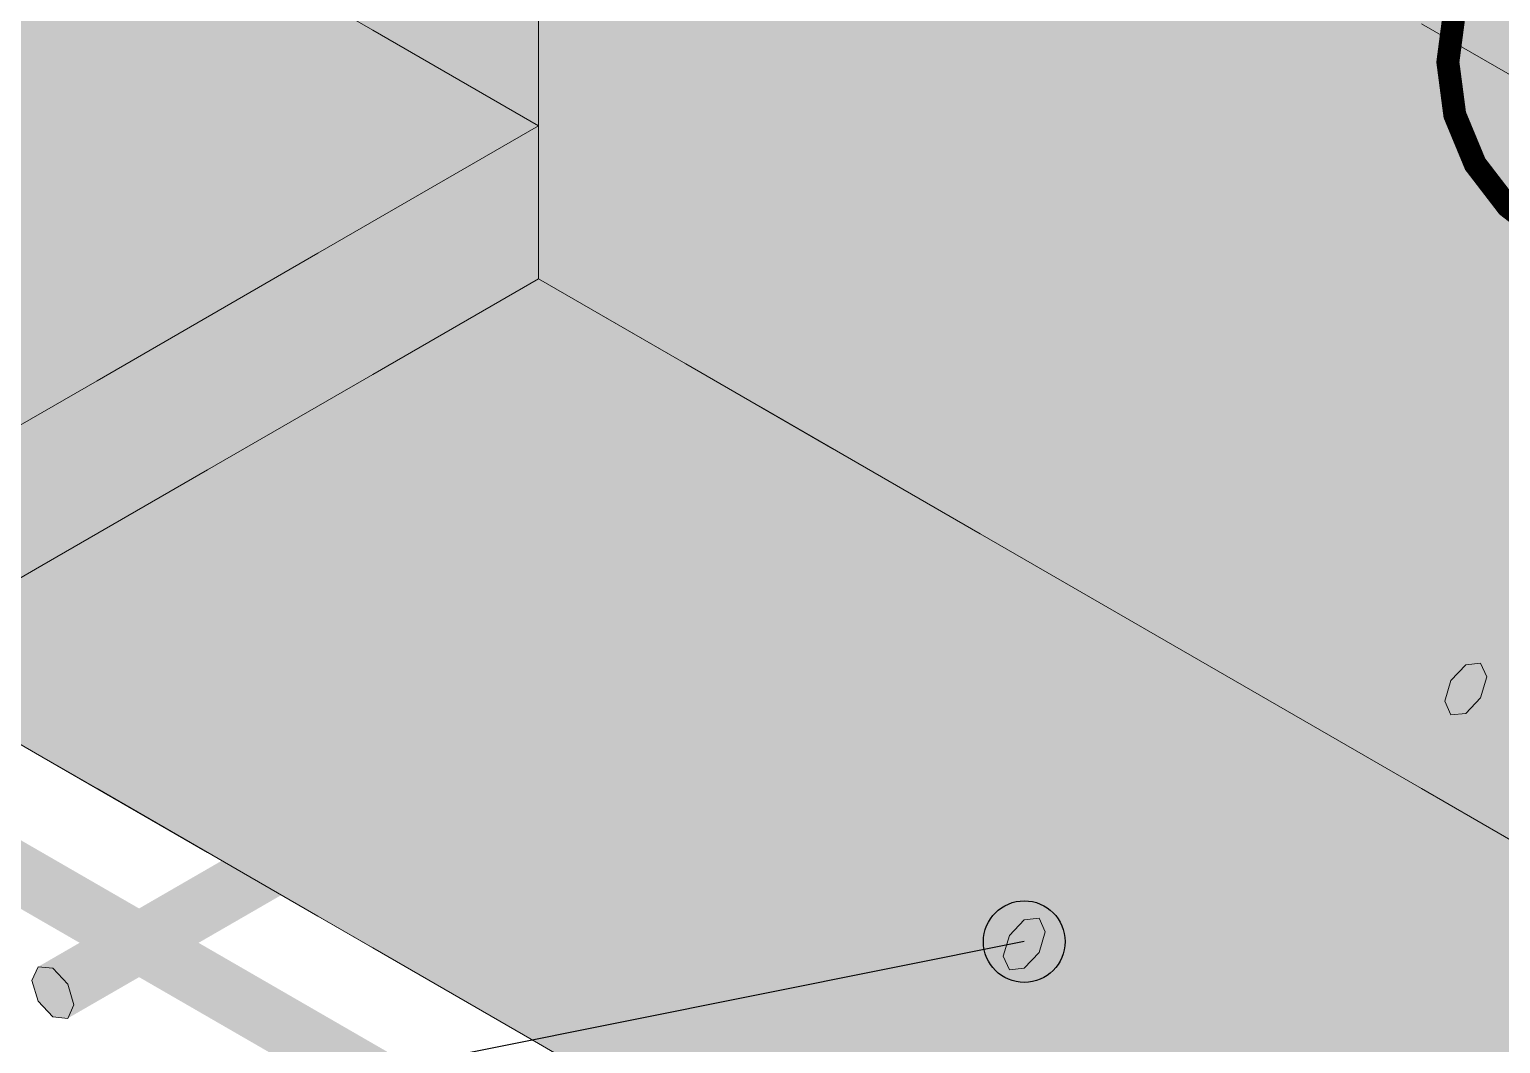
# Model space of a CAD drawing. Header units: metres. Extents: x 349122 to 349453, y 9281252 to 9281971.
# Drawn here: x 349268.1951 to 349268.4837, y 9281656.145 to 9281656.3439 of the extents above; entities that cross this region are included whole.
import ezdxf

# ---------------------------------------------------------------- set-up
doc = ezdxf.new("R2010")
doc.units = ezdxf.units.M
doc.header["$LTSCALE"] = 0.25
doc.layers.add('ISO-3D', color=7, linetype='CONTINUOUS', lineweight=13)
doc.layers.add('ISO-3D-ARISTAS', color=250, linetype='CONTINUOUS', lineweight=13)
doc.layers.add('LLAMADAS-NUM', color=30, linetype='CONTINUOUS', lineweight=25, true_color=0xc05014)

msp = doc.modelspace()

# ---------------------------------------------------------------- linework, layer by layer
at = {"layer": 'ISO-3D', "true_color": 0x9e9d98}
for points in [[(349268.46821, 9281656.335), (349268.4249, 9281656.36), (349268.46821, 9281656.38167), (349268.4249, 9281656.40667)], [(349268.19757, 9281656.33625), (349268.1651, 9281656.355), (349268.19757, 9281656.38125), (349268.1651, 9281656.4)], [(349268.3816, 9281656.325), (349268.3383, 9281656.35), (349268.3816, 9281656.375), (349268.3383, 9281656.4)], [(349268.3816, 9281656.33833), (349268.35274, 9281656.355), (349268.3816, 9281656.385), (349268.35274, 9281656.40167)], [(349268.32387, 9281656.325), (349268.295, 9281656.34167), (349268.32387, 9281656.37167), (349268.295, 9281656.38833)], [(349268.4249, 9281656.31333), (349268.3816, 9281656.33833), (349268.4249, 9281656.36), (349268.3816, 9281656.385)], [(349268.23005, 9281656.3175), (349268.19757, 9281656.33625), (349268.23005, 9281656.3625), (349268.19757, 9281656.38125)], [(349268.51151, 9281656.31), (349268.46821, 9281656.335), (349268.51151, 9281656.35667), (349268.46821, 9281656.38167)], [(349268.3383, 9281656.3), (349268.295, 9281656.325), (349268.3383, 9281656.35), (349268.295, 9281656.375)], [(349268.4249, 9281656.3), (349268.3816, 9281656.325), (349268.4249, 9281656.35), (349268.3816, 9281656.375)], [(349268.35274, 9281656.30833), (349268.32387, 9281656.325), (349268.35274, 9281656.355), (349268.32387, 9281656.37167)], [(349268.46821, 9281656.325), (349268.4249, 9281656.35), (349268.46821, 9281656.345), (349268.4249, 9281656.37)], [(349268.26252, 9281656.29875), (349268.23005, 9281656.3175), (349268.26252, 9281656.34375), (349268.23005, 9281656.3625)], [(349268.46821, 9281656.28833), (349268.4249, 9281656.31333), (349268.46821, 9281656.335), (349268.4249, 9281656.36)], [(349268.19757, 9281656.29125), (349268.1651, 9281656.31), (349268.19757, 9281656.33625), (349268.1651, 9281656.355)], [(349268.3816, 9281656.29167), (349268.35274, 9281656.30833), (349268.3816, 9281656.33833), (349268.35274, 9281656.355)], [(349268.3816, 9281656.275), (349268.3383, 9281656.3), (349268.3816, 9281656.325), (349268.3383, 9281656.35)], [(349268.46821, 9281656.275), (349268.4249, 9281656.3), (349268.46821, 9281656.325), (349268.4249, 9281656.35)], [(349268.51151, 9281656.3), (349268.46821, 9281656.325), (349268.51151, 9281656.32), (349268.46821, 9281656.345)], [(349268.295, 9281656.28), (349268.26252, 9281656.29875), (349268.295, 9281656.325), (349268.26252, 9281656.34375)], [(349268.32387, 9281656.27833), (349268.295, 9281656.295), (349268.32387, 9281656.325), (349268.295, 9281656.34167)], [(349268.23005, 9281656.2725), (349268.19757, 9281656.29125), (349268.23005, 9281656.3175), (349268.19757, 9281656.33625)], [(349268.4249, 9281656.26667), (349268.3816, 9281656.29167), (349268.4249, 9281656.31333), (349268.3816, 9281656.33833)], [(349268.51151, 9281656.26333), (349268.46821, 9281656.28833), (349268.51151, 9281656.31), (349268.46821, 9281656.335)], [(349268.3383, 9281656.255), (349268.295, 9281656.28), (349268.3383, 9281656.3), (349268.295, 9281656.325)], [(349268.35274, 9281656.26167), (349268.32387, 9281656.27833), (349268.35274, 9281656.30833), (349268.32387, 9281656.325)], [(349268.4249, 9281656.25), (349268.3816, 9281656.275), (349268.4249, 9281656.3), (349268.3816, 9281656.325)], [(349268.51151, 9281656.25), (349268.46821, 9281656.275), (349268.51151, 9281656.3), (349268.46821, 9281656.325)], [(349268.26252, 9281656.25375), (349268.23005, 9281656.2725), (349268.26252, 9281656.29875), (349268.23005, 9281656.3175)], [(349268.46821, 9281656.24167), (349268.4249, 9281656.26667), (349268.46821, 9281656.28833), (349268.4249, 9281656.31333)], [(349268.19757, 9281656.24625), (349268.1651, 9281656.265), (349268.19757, 9281656.29125), (349268.1651, 9281656.31)], [(349268.3816, 9281656.245), (349268.35274, 9281656.26167), (349268.3816, 9281656.29167), (349268.35274, 9281656.30833)], [(349268.295, 9281656.235), (349268.26252, 9281656.25375), (349268.295, 9281656.28), (349268.26252, 9281656.29875)], [(349268.3816, 9281656.23), (349268.3383, 9281656.255), (349268.3816, 9281656.275), (349268.3383, 9281656.3)], [(349268.46821, 9281656.225), (349268.4249, 9281656.25), (349268.46821, 9281656.275), (349268.4249, 9281656.3)], [(349268.23005, 9281656.2275), (349268.19757, 9281656.24625), (349268.23005, 9281656.2725), (349268.19757, 9281656.29125)], [(349268.4249, 9281656.22), (349268.3816, 9281656.245), (349268.4249, 9281656.26667), (349268.3816, 9281656.29167)], [(349268.51151, 9281656.21667), (349268.46821, 9281656.24167), (349268.51151, 9281656.26333), (349268.46821, 9281656.28833)], [(349268.3383, 9281656.21), (349268.295, 9281656.235), (349268.3383, 9281656.255), (349268.295, 9281656.28)], [(349268.26252, 9281656.20875), (349268.23005, 9281656.2275), (349268.26252, 9281656.25375), (349268.23005, 9281656.2725)], [(349268.4249, 9281656.205), (349268.3816, 9281656.23), (349268.4249, 9281656.25), (349268.3816, 9281656.275)], [(349268.51151, 9281656.2), (349268.46821, 9281656.225), (349268.51151, 9281656.25), (349268.46821, 9281656.275)], [(349268.46821, 9281656.195), (349268.4249, 9281656.22), (349268.46821, 9281656.24167), (349268.4249, 9281656.26667)], [(349268.19757, 9281656.20125), (349268.1651, 9281656.22), (349268.19757, 9281656.24625), (349268.1651, 9281656.265)], [(349268.295, 9281656.19), (349268.26252, 9281656.20875), (349268.295, 9281656.235), (349268.26252, 9281656.25375)], [(349268.3816, 9281656.185), (349268.3383, 9281656.21), (349268.3816, 9281656.23), (349268.3383, 9281656.255)], [(349268.46821, 9281656.18), (349268.4249, 9281656.205), (349268.46821, 9281656.225), (349268.4249, 9281656.25)], [(349268.23005, 9281656.1825), (349268.19757, 9281656.20125), (349268.23005, 9281656.2275), (349268.19757, 9281656.24625)], [(349268.51151, 9281656.17), (349268.46821, 9281656.195), (349268.51151, 9281656.21667), (349268.46821, 9281656.24167)], [(349268.3383, 9281656.165), (349268.295, 9281656.19), (349268.3383, 9281656.21), (349268.295, 9281656.235)], [(349268.4249, 9281656.16), (349268.3816, 9281656.185), (349268.4249, 9281656.205), (349268.3816, 9281656.23)], [(349268.26252, 9281656.16375), (349268.23005, 9281656.1825), (349268.26252, 9281656.20875), (349268.23005, 9281656.2275)], [(349268.51151, 9281656.155), (349268.46821, 9281656.18), (349268.51151, 9281656.2), (349268.46821, 9281656.225)], [(349268.3816, 9281656.14), (349268.3383, 9281656.165), (349268.3816, 9281656.185), (349268.3383, 9281656.21)], [(349268.295, 9281656.145), (349268.26252, 9281656.16375), (349268.295, 9281656.19), (349268.26252, 9281656.20875)], [(349268.46821, 9281656.135), (349268.4249, 9281656.16), (349268.46821, 9281656.18), (349268.4249, 9281656.205)], [(349268.3383, 9281656.12), (349268.295, 9281656.145), (349268.3383, 9281656.165), (349268.295, 9281656.19)], [(349268.4249, 9281656.115), (349268.3816, 9281656.14), (349268.4249, 9281656.16), (349268.3816, 9281656.185)], [(349268.51151, 9281656.11), (349268.46821, 9281656.135), (349268.51151, 9281656.155), (349268.46821, 9281656.18)], [(349268.3816, 9281656.095), (349268.3383, 9281656.12), (349268.3816, 9281656.14), (349268.3383, 9281656.165)], [(349268.46821, 9281656.09), (349268.4249, 9281656.115), (349268.46821, 9281656.135), (349268.4249, 9281656.16)]]:
    msp.add_solid(points, dxfattribs=at)
at = {"layer": 'ISO-3D', "true_color": 0x8e8d88}
for points in [[(349268.2517, 9281656.35), (349268.2084, 9281656.325), (349268.2517, 9281656.4), (349268.2084, 9281656.375)], [(349268.23005, 9281656.3475), (349268.19757, 9281656.32875), (349268.23005, 9281656.3925), (349268.19757, 9281656.37375)], [(349268.295, 9281656.34), (349268.26252, 9281656.32125), (349268.295, 9281656.385), (349268.26252, 9281656.36625)], [(349268.2084, 9281656.325), (349268.1651, 9281656.3), (349268.2084, 9281656.375), (349268.1651, 9281656.35)], [(349268.19757, 9281656.32875), (349268.1651, 9281656.31), (349268.19757, 9281656.37375), (349268.1651, 9281656.355)], [(349268.295, 9281656.325), (349268.2517, 9281656.3), (349268.295, 9281656.375), (349268.2517, 9281656.35)], [(349268.26252, 9281656.32125), (349268.23005, 9281656.3025), (349268.26252, 9281656.36625), (349268.23005, 9281656.3475)], [(349268.23005, 9281656.3025), (349268.19757, 9281656.28375), (349268.23005, 9281656.3475), (349268.19757, 9281656.32875)], [(349268.2517, 9281656.3), (349268.2084, 9281656.275), (349268.2517, 9281656.35), (349268.2084, 9281656.325)], [(349268.295, 9281656.295), (349268.26252, 9281656.27625), (349268.295, 9281656.34), (349268.26252, 9281656.32125)], [(349268.19757, 9281656.28375), (349268.1651, 9281656.265), (349268.19757, 9281656.32875), (349268.1651, 9281656.31)], [(349268.2084, 9281656.275), (349268.1651, 9281656.25), (349268.2084, 9281656.325), (349268.1651, 9281656.3)], [(349268.26252, 9281656.27625), (349268.23005, 9281656.2575), (349268.26252, 9281656.32125), (349268.23005, 9281656.3025)], [(349268.23005, 9281656.2575), (349268.19757, 9281656.23875), (349268.23005, 9281656.3025), (349268.19757, 9281656.28375)], [(349268.19757, 9281656.23875), (349268.1651, 9281656.22), (349268.19757, 9281656.28375), (349268.1651, 9281656.265)]]:
    msp.add_solid(points, dxfattribs=at)
at = {"layer": 'ISO-3D', "true_color": 0xb0aea8}
for points in [[(349268.23005, 9281656.3625), (349268.18675, 9281656.3375), (349268.19757, 9281656.38125), (349268.15427, 9281656.35625)], [(349268.55481, 9281656.345), (349268.51151, 9281656.32), (349268.51151, 9281656.37), (349268.46821, 9281656.345)], [(349268.26252, 9281656.34375), (349268.21922, 9281656.31875), (349268.23005, 9281656.3625), (349268.18675, 9281656.3375)], [(349268.295, 9281656.325), (349268.2517, 9281656.3), (349268.26252, 9281656.34375), (349268.21922, 9281656.31875)], [(349268.21922, 9281656.31875), (349268.17592, 9281656.29375), (349268.18675, 9281656.3375), (349268.14345, 9281656.3125)], [(349268.2517, 9281656.3), (349268.2084, 9281656.275), (349268.21922, 9281656.31875), (349268.17592, 9281656.29375)], [(349268.2084, 9281656.275), (349268.1651, 9281656.25), (349268.17592, 9281656.29375), (349268.13262, 9281656.26875)], [(349268.3383, 9281656.27), (349268.30583, 9281656.25125), (349268.295, 9281656.295), (349268.26252, 9281656.27625)], [(349268.30583, 9281656.25125), (349268.27335, 9281656.2325), (349268.26252, 9281656.27625), (349268.23005, 9281656.2575)], [(349268.3816, 9281656.245), (349268.34913, 9281656.22625), (349268.3383, 9281656.27), (349268.30583, 9281656.25125)], [(349268.27335, 9281656.2325), (349268.24087, 9281656.21375), (349268.23005, 9281656.2575), (349268.19757, 9281656.23875)], [(349268.34913, 9281656.22625), (349268.31665, 9281656.2075), (349268.30583, 9281656.25125), (349268.27335, 9281656.2325)], [(349268.4249, 9281656.22), (349268.39243, 9281656.20125), (349268.3816, 9281656.245), (349268.34913, 9281656.22625)], [(349268.24087, 9281656.21375), (349268.2084, 9281656.195), (349268.19757, 9281656.23875), (349268.1651, 9281656.22)], [(349268.31665, 9281656.2075), (349268.28417, 9281656.18875), (349268.27335, 9281656.2325), (349268.24087, 9281656.21375)], [(349268.39243, 9281656.20125), (349268.35995, 9281656.1825), (349268.34913, 9281656.22625), (349268.31665, 9281656.2075)], [(349268.46821, 9281656.195), (349268.43573, 9281656.17625), (349268.4249, 9281656.22), (349268.39243, 9281656.20125)], [(349268.28417, 9281656.18875), (349268.2517, 9281656.17), (349268.24087, 9281656.21375), (349268.2084, 9281656.195)], [(349268.35995, 9281656.1825), (349268.32748, 9281656.16375), (349268.31665, 9281656.2075), (349268.28417, 9281656.18875)], [(349268.43573, 9281656.17625), (349268.40325, 9281656.1575), (349268.39243, 9281656.20125), (349268.35995, 9281656.1825)], [(349268.51151, 9281656.17), (349268.47903, 9281656.15125), (349268.46821, 9281656.195), (349268.43573, 9281656.17625)], [(349268.32748, 9281656.16375), (349268.295, 9281656.145), (349268.28417, 9281656.18875), (349268.2517, 9281656.17)], [(349268.40325, 9281656.1575), (349268.37078, 9281656.13875), (349268.35995, 9281656.1825), (349268.32748, 9281656.16375)], [(349268.47903, 9281656.15125), (349268.44655, 9281656.1325), (349268.43573, 9281656.17625), (349268.40325, 9281656.1575)], [(349268.55481, 9281656.145), (349268.52233, 9281656.12625), (349268.51151, 9281656.17), (349268.47903, 9281656.15125)], [(349268.37078, 9281656.13875), (349268.3383, 9281656.12), (349268.32748, 9281656.16375), (349268.295, 9281656.145)], [(349268.44655, 9281656.1325), (349268.41408, 9281656.11375), (349268.40325, 9281656.1575), (349268.37078, 9281656.13875)], [(349268.52233, 9281656.12625), (349268.48986, 9281656.1075), (349268.47903, 9281656.15125), (349268.44655, 9281656.1325)]]:
    msp.add_solid(points, dxfattribs=at)
at = {"layer": 'ISO-3D', "true_color": 0x805135}
for points in [[(349268.40225, 9281656.36716), (349268.39934, 9281656.37024), (349268.36095, 9281656.34331), (349268.35803, 9281656.34639)], [(349268.36095, 9281656.35284), (349268.36387, 9281656.34976), (349268.31965, 9281656.32899), (349268.32256, 9281656.32591)], [(349268.36095, 9281656.34331), (349268.35803, 9281656.34639), (349268.31965, 9281656.31947), (349268.31673, 9281656.32255)], [(349268.31965, 9281656.32899), (349268.32256, 9281656.32591), (349268.27835, 9281656.30515), (349268.28126, 9281656.30207)], [(349268.48886, 9281656.32669), (349268.49177, 9281656.32361), (349268.44755, 9281656.30284), (349268.45047, 9281656.29976)], [(349268.31965, 9281656.31947), (349268.31673, 9281656.32255), (349268.27835, 9281656.29562), (349268.27543, 9281656.2987)], [(349268.48886, 9281656.31716), (349268.48594, 9281656.32024), (349268.44755, 9281656.29331), (349268.44464, 9281656.29639)], [(349268.27835, 9281656.30515), (349268.28126, 9281656.30207), (349268.23704, 9281656.2813), (349268.23996, 9281656.27822)], [(349268.44755, 9281656.30284), (349268.45047, 9281656.29976), (349268.40625, 9281656.27899), (349268.40917, 9281656.27591)], [(349268.27835, 9281656.29562), (349268.27543, 9281656.2987), (349268.23704, 9281656.27178), (349268.23413, 9281656.27485)], [(349268.44755, 9281656.29331), (349268.44464, 9281656.29639), (349268.40625, 9281656.26947), (349268.40333, 9281656.27255)], [(349268.23704, 9281656.2813), (349268.23996, 9281656.27822), (349268.19574, 9281656.25745), (349268.19866, 9281656.25438)], [(349268.40625, 9281656.27899), (349268.40917, 9281656.27591), (349268.36495, 9281656.25515), (349268.36786, 9281656.25207)], [(349268.23704, 9281656.27178), (349268.23413, 9281656.27485), (349268.19574, 9281656.24793), (349268.19282, 9281656.25101)], [(349268.40625, 9281656.26947), (349268.40333, 9281656.27255), (349268.36495, 9281656.24562), (349268.36203, 9281656.2487)], [(349268.19574, 9281656.25745), (349268.19866, 9281656.25438), (349268.15444, 9281656.23361), (349268.15735, 9281656.23053)], [(349268.36495, 9281656.25515), (349268.36786, 9281656.25207), (349268.32365, 9281656.2313), (349268.32656, 9281656.22822)], [(349268.19574, 9281656.24793), (349268.19282, 9281656.25101), (349268.15444, 9281656.22408), (349268.15152, 9281656.22716)], [(349268.36495, 9281656.24562), (349268.36203, 9281656.2487), (349268.32365, 9281656.22178), (349268.32073, 9281656.22485)], [(349268.32365, 9281656.2313), (349268.32656, 9281656.22822), (349268.28234, 9281656.20745), (349268.28526, 9281656.20438)], [(349268.49285, 9281656.22899), (349268.49577, 9281656.22591), (349268.45155, 9281656.20515), (349268.45447, 9281656.20207)], [(349268.32365, 9281656.22178), (349268.32073, 9281656.22485), (349268.28234, 9281656.19793), (349268.27943, 9281656.20101)], [(349268.49285, 9281656.21947), (349268.48994, 9281656.22255), (349268.45155, 9281656.19562), (349268.44863, 9281656.1987)], [(349268.28234, 9281656.20745), (349268.28526, 9281656.20438), (349268.24104, 9281656.18361), (349268.24396, 9281656.18053)], [(349268.45155, 9281656.20515), (349268.45447, 9281656.20207), (349268.41025, 9281656.1813), (349268.41316, 9281656.17822)], [(349268.28234, 9281656.19793), (349268.27943, 9281656.20101), (349268.24104, 9281656.17408), (349268.23812, 9281656.17716)], [(349268.45155, 9281656.19562), (349268.44863, 9281656.1987), (349268.41025, 9281656.17178), (349268.40733, 9281656.17485)], [(349268.24104, 9281656.18361), (349268.24396, 9281656.18053), (349268.19974, 9281656.15976), (349268.20265, 9281656.15668)], [(349268.41025, 9281656.1813), (349268.41316, 9281656.17822), (349268.36895, 9281656.15745), (349268.37186, 9281656.15438)], [(349268.24104, 9281656.17408), (349268.23812, 9281656.17716), (349268.19974, 9281656.15024), (349268.19682, 9281656.15332)], [(349268.41025, 9281656.17178), (349268.40733, 9281656.17485), (349268.36895, 9281656.14793), (349268.36603, 9281656.15101)], [(349268.36895, 9281656.15745), (349268.37186, 9281656.15438), (349268.32764, 9281656.13361), (349268.33056, 9281656.13053)], [(349268.36895, 9281656.14793), (349268.36603, 9281656.15101), (349268.32764, 9281656.12408), (349268.32473, 9281656.12716)]]:
    msp.add_solid(points, dxfattribs=at)
at = {"layer": 'ISO-3D', "true_color": 0x513422}
for points in [[(349268.40638, 9281656.36954), (349268.40517, 9281656.36687), (349268.36508, 9281656.3457), (349268.36387, 9281656.34303)], [(349268.35683, 9281656.35046), (349268.35803, 9281656.35313), (349268.31552, 9281656.32661), (349268.31673, 9281656.32928)], [(349268.19587, 9281656.348), (349268.19466, 9281656.34533), (349268.15456, 9281656.32416), (349268.15336, 9281656.32149)], [(349268.36508, 9281656.3457), (349268.36387, 9281656.34303), (349268.32377, 9281656.32185), (349268.32256, 9281656.31918)], [(349268.31552, 9281656.32661), (349268.31673, 9281656.32928), (349268.27422, 9281656.30277), (349268.27543, 9281656.30544)], [(349268.48473, 9281656.3243), (349268.48594, 9281656.32697), (349268.44343, 9281656.30046), (349268.44464, 9281656.30313)], [(349268.32377, 9281656.32185), (349268.32256, 9281656.31918), (349268.28247, 9281656.298), (349268.28126, 9281656.29533)], [(349268.49298, 9281656.31954), (349268.49177, 9281656.31687), (349268.45168, 9281656.2957), (349268.45047, 9281656.29303)], [(349268.27422, 9281656.30277), (349268.27543, 9281656.30544), (349268.23292, 9281656.27892), (349268.23413, 9281656.28159)], [(349268.44343, 9281656.30046), (349268.44464, 9281656.30313), (349268.40213, 9281656.27661), (349268.40333, 9281656.27928)], [(349268.28247, 9281656.298), (349268.28126, 9281656.29533), (349268.24117, 9281656.27416), (349268.23996, 9281656.27149)], [(349268.45168, 9281656.2957), (349268.45047, 9281656.29303), (349268.41038, 9281656.27185), (349268.40917, 9281656.26918)], [(349268.23292, 9281656.27892), (349268.23413, 9281656.28159), (349268.19162, 9281656.25507), (349268.19282, 9281656.25774)], [(349268.40213, 9281656.27661), (349268.40333, 9281656.27928), (349268.36082, 9281656.25277), (349268.36203, 9281656.25544)], [(349268.24117, 9281656.27416), (349268.23996, 9281656.27149), (349268.19986, 9281656.25031), (349268.19866, 9281656.24764)], [(349268.41038, 9281656.27185), (349268.40917, 9281656.26918), (349268.36907, 9281656.248), (349268.36786, 9281656.24533)], [(349268.36082, 9281656.25277), (349268.36203, 9281656.25544), (349268.31952, 9281656.22892), (349268.32073, 9281656.23159)], [(349268.19986, 9281656.25031), (349268.19866, 9281656.24764), (349268.15856, 9281656.22646), (349268.15735, 9281656.22379)], [(349268.36907, 9281656.248), (349268.36786, 9281656.24533), (349268.32777, 9281656.22416), (349268.32656, 9281656.22149)], [(349268.31952, 9281656.22892), (349268.32073, 9281656.23159), (349268.27822, 9281656.20507), (349268.27943, 9281656.20774)], [(349268.48873, 9281656.22661), (349268.48994, 9281656.22928), (349268.44743, 9281656.20277), (349268.44863, 9281656.20544)], [(349268.32777, 9281656.22416), (349268.32656, 9281656.22149), (349268.28647, 9281656.20031), (349268.28526, 9281656.19764)], [(349268.49698, 9281656.22185), (349268.49577, 9281656.21918), (349268.45568, 9281656.198), (349268.45447, 9281656.19533)], [(349268.27822, 9281656.20507), (349268.27943, 9281656.20774), (349268.23692, 9281656.18123), (349268.23812, 9281656.1839)], [(349268.44743, 9281656.20277), (349268.44863, 9281656.20544), (349268.40612, 9281656.17892), (349268.40733, 9281656.18159)], [(349268.28647, 9281656.20031), (349268.28526, 9281656.19764), (349268.24516, 9281656.17646), (349268.24396, 9281656.17379)], [(349268.45568, 9281656.198), (349268.45447, 9281656.19533), (349268.41437, 9281656.17416), (349268.41316, 9281656.17149)], [(349268.23692, 9281656.18123), (349268.23812, 9281656.1839), (349268.19561, 9281656.15738), (349268.19682, 9281656.16005)], [(349268.40612, 9281656.17892), (349268.40733, 9281656.18159), (349268.36482, 9281656.15507), (349268.36603, 9281656.15774)], [(349268.24516, 9281656.17646), (349268.24396, 9281656.17379), (349268.20386, 9281656.15262), (349268.20265, 9281656.14995)], [(349268.41437, 9281656.17416), (349268.41316, 9281656.17149), (349268.37307, 9281656.15031), (349268.37186, 9281656.14764)], [(349268.36482, 9281656.15507), (349268.36603, 9281656.15774), (349268.32352, 9281656.13123), (349268.32473, 9281656.1339)], [(349268.37307, 9281656.15031), (349268.37186, 9281656.14764), (349268.33177, 9281656.12646), (349268.33056, 9281656.12379)]]:
    msp.add_solid(points, dxfattribs=at)
at = {"layer": 'ISO-3D', "true_color": 0x70482f}
for points in [[(349268.40517, 9281656.36687), (349268.40225, 9281656.36716), (349268.36387, 9281656.34303), (349268.36095, 9281656.34331)], [(349268.35803, 9281656.35313), (349268.36095, 9281656.35284), (349268.31673, 9281656.32928), (349268.31965, 9281656.32899)], [(349268.36387, 9281656.34303), (349268.36095, 9281656.34331), (349268.32256, 9281656.31918), (349268.31965, 9281656.31947)], [(349268.31673, 9281656.32928), (349268.31965, 9281656.32899), (349268.27543, 9281656.30544), (349268.27835, 9281656.30515)], [(349268.48594, 9281656.32697), (349268.48886, 9281656.32669), (349268.44464, 9281656.30313), (349268.44755, 9281656.30284)], [(349268.32256, 9281656.31918), (349268.31965, 9281656.31947), (349268.28126, 9281656.29533), (349268.27835, 9281656.29562)], [(349268.49177, 9281656.31687), (349268.48886, 9281656.31716), (349268.45047, 9281656.29303), (349268.44755, 9281656.29331)], [(349268.27543, 9281656.30544), (349268.27835, 9281656.30515), (349268.23413, 9281656.28159), (349268.23704, 9281656.2813)], [(349268.44464, 9281656.30313), (349268.44755, 9281656.30284), (349268.40333, 9281656.27928), (349268.40625, 9281656.27899)], [(349268.28126, 9281656.29533), (349268.27835, 9281656.29562), (349268.23996, 9281656.27149), (349268.23704, 9281656.27178)], [(349268.45047, 9281656.29303), (349268.44755, 9281656.29331), (349268.40917, 9281656.26918), (349268.40625, 9281656.26947)], [(349268.23413, 9281656.28159), (349268.23704, 9281656.2813), (349268.19282, 9281656.25774), (349268.19574, 9281656.25745)], [(349268.40333, 9281656.27928), (349268.40625, 9281656.27899), (349268.36203, 9281656.25544), (349268.36495, 9281656.25515)], [(349268.23996, 9281656.27149), (349268.23704, 9281656.27178), (349268.19866, 9281656.24764), (349268.19574, 9281656.24793)], [(349268.40917, 9281656.26918), (349268.40625, 9281656.26947), (349268.36786, 9281656.24533), (349268.36495, 9281656.24562)], [(349268.19282, 9281656.25774), (349268.19574, 9281656.25745), (349268.15152, 9281656.2339), (349268.15444, 9281656.23361)], [(349268.36203, 9281656.25544), (349268.36495, 9281656.25515), (349268.32073, 9281656.23159), (349268.32365, 9281656.2313)], [(349268.19866, 9281656.24764), (349268.19574, 9281656.24793), (349268.15735, 9281656.22379), (349268.15444, 9281656.22408)], [(349268.36786, 9281656.24533), (349268.36495, 9281656.24562), (349268.32656, 9281656.22149), (349268.32365, 9281656.22178)], [(349268.32073, 9281656.23159), (349268.32365, 9281656.2313), (349268.27943, 9281656.20774), (349268.28234, 9281656.20745)], [(349268.48994, 9281656.22928), (349268.49285, 9281656.22899), (349268.44863, 9281656.20544), (349268.45155, 9281656.20515)], [(349268.32656, 9281656.22149), (349268.32365, 9281656.22178), (349268.28526, 9281656.19764), (349268.28234, 9281656.19793)], [(349268.49577, 9281656.21918), (349268.49285, 9281656.21947), (349268.45447, 9281656.19533), (349268.45155, 9281656.19562)], [(349268.27943, 9281656.20774), (349268.28234, 9281656.20745), (349268.23812, 9281656.1839), (349268.24104, 9281656.18361)], [(349268.44863, 9281656.20544), (349268.45155, 9281656.20515), (349268.40733, 9281656.18159), (349268.41025, 9281656.1813)], [(349268.28526, 9281656.19764), (349268.28234, 9281656.19793), (349268.24396, 9281656.17379), (349268.24104, 9281656.17408)], [(349268.45447, 9281656.19533), (349268.45155, 9281656.19562), (349268.41316, 9281656.17149), (349268.41025, 9281656.17178)], [(349268.23812, 9281656.1839), (349268.24104, 9281656.18361), (349268.19682, 9281656.16005), (349268.19974, 9281656.15976)], [(349268.40733, 9281656.18159), (349268.41025, 9281656.1813), (349268.36603, 9281656.15774), (349268.36895, 9281656.15745)], [(349268.24396, 9281656.17379), (349268.24104, 9281656.17408), (349268.20265, 9281656.14995), (349268.19974, 9281656.15024)], [(349268.41316, 9281656.17149), (349268.41025, 9281656.17178), (349268.37186, 9281656.14764), (349268.36895, 9281656.14793)], [(349268.36603, 9281656.15774), (349268.36895, 9281656.15745), (349268.32473, 9281656.1339), (349268.32764, 9281656.13361)], [(349268.37186, 9281656.14764), (349268.36895, 9281656.14793), (349268.33056, 9281656.12379), (349268.32764, 9281656.12408)]]:
    msp.add_solid(points, dxfattribs=at)
at = {"layer": 'ISO-3D', "true_color": 0x6c452d}
for points in [[(349268.44248, 9281656.34111), (349268.43956, 9281656.34083), (349268.40117, 9281656.36496), (349268.39826, 9281656.36467)], [(349268.27327, 9281656.33881), (349268.27035, 9281656.33852), (349268.23197, 9281656.36265), (349268.22905, 9281656.36236)], [(349268.43664, 9281656.33101), (349268.43956, 9281656.3313), (349268.39534, 9281656.35486), (349268.39826, 9281656.35515)], [(349268.26744, 9281656.3287), (349268.27035, 9281656.32899), (349268.22613, 9281656.35255), (349268.22905, 9281656.35284)], [(349268.31457, 9281656.31496), (349268.31165, 9281656.31467), (349268.27327, 9281656.33881), (349268.27035, 9281656.33852)], [(349268.48378, 9281656.31727), (349268.48086, 9281656.31698), (349268.44248, 9281656.34111), (349268.43956, 9281656.34083)], [(349268.47795, 9281656.30717), (349268.48086, 9281656.30745), (349268.43664, 9281656.33101), (349268.43956, 9281656.3313)], [(349268.30874, 9281656.30486), (349268.31165, 9281656.30515), (349268.26744, 9281656.3287), (349268.27035, 9281656.32899)], [(349268.52508, 9281656.29342), (349268.52217, 9281656.29313), (349268.48378, 9281656.31727), (349268.48086, 9281656.31698)], [(349268.35587, 9281656.29111), (349268.35296, 9281656.29083), (349268.31457, 9281656.31496), (349268.31165, 9281656.31467)], [(349268.51925, 9281656.28332), (349268.52217, 9281656.28361), (349268.47795, 9281656.30717), (349268.48086, 9281656.30745)], [(349268.35004, 9281656.28101), (349268.35296, 9281656.2813), (349268.30874, 9281656.30486), (349268.31165, 9281656.30515)], [(349268.39718, 9281656.26727), (349268.39426, 9281656.26698), (349268.35587, 9281656.29111), (349268.35296, 9281656.29083)], [(349268.22797, 9281656.26496), (349268.22505, 9281656.26467), (349268.18667, 9281656.28881), (349268.18375, 9281656.28852)], [(349268.39134, 9281656.25717), (349268.39426, 9281656.25745), (349268.35004, 9281656.28101), (349268.35296, 9281656.2813)], [(349268.22214, 9281656.25486), (349268.22505, 9281656.25515), (349268.18083, 9281656.2787), (349268.18375, 9281656.27899)], [(349268.43848, 9281656.24342), (349268.43556, 9281656.24313), (349268.39718, 9281656.26727), (349268.39426, 9281656.26698)], [(349268.26927, 9281656.24111), (349268.26635, 9281656.24083), (349268.22797, 9281656.26496), (349268.22505, 9281656.26467)], [(349268.26344, 9281656.23101), (349268.26635, 9281656.2313), (349268.22214, 9281656.25486), (349268.22505, 9281656.25515)], [(349268.43265, 9281656.23332), (349268.43556, 9281656.23361), (349268.39134, 9281656.25717), (349268.39426, 9281656.25745)], [(349268.31057, 9281656.21727), (349268.30766, 9281656.21698), (349268.26927, 9281656.24111), (349268.26635, 9281656.24083)], [(349268.47978, 9281656.21958), (349268.47687, 9281656.21929), (349268.43848, 9281656.24342), (349268.43556, 9281656.24313)], [(349268.47395, 9281656.20947), (349268.47687, 9281656.20976), (349268.43265, 9281656.23332), (349268.43556, 9281656.23361)], [(349268.30474, 9281656.20717), (349268.30766, 9281656.20745), (349268.26344, 9281656.23101), (349268.26635, 9281656.2313)], [(349268.35188, 9281656.19342), (349268.34896, 9281656.19313), (349268.31057, 9281656.21727), (349268.30766, 9281656.21698)], [(349268.34604, 9281656.18332), (349268.34896, 9281656.18361), (349268.30474, 9281656.20717), (349268.30766, 9281656.20745)], [(349268.39318, 9281656.16958), (349268.39026, 9281656.16929), (349268.35188, 9281656.19342), (349268.34896, 9281656.19313)], [(349268.22397, 9281656.16727), (349268.22105, 9281656.16698), (349268.18267, 9281656.19111), (349268.17975, 9281656.19083)], [(349268.38735, 9281656.15947), (349268.39026, 9281656.15976), (349268.34604, 9281656.18332), (349268.34896, 9281656.18361)], [(349268.21814, 9281656.15717), (349268.22105, 9281656.15745), (349268.17684, 9281656.18101), (349268.17975, 9281656.1813)], [(349268.26527, 9281656.14342), (349268.26236, 9281656.14313), (349268.22397, 9281656.16727), (349268.22105, 9281656.16698)], [(349268.25944, 9281656.13332), (349268.26236, 9281656.13361), (349268.21814, 9281656.15717), (349268.22105, 9281656.15745)]]:
    msp.add_solid(points, dxfattribs=at)
at = {"layer": 'ISO-3D', "true_color": 0x5c3b26}
for points in [[(349268.44368, 9281656.33844), (349268.44248, 9281656.34111), (349268.40238, 9281656.36229), (349268.40117, 9281656.36496)], [(349268.27448, 9281656.33614), (349268.27327, 9281656.33881), (349268.23317, 9281656.35998), (349268.23197, 9281656.36265)], [(349268.43544, 9281656.33368), (349268.43664, 9281656.33101), (349268.39413, 9281656.35753), (349268.39534, 9281656.35486)], [(349268.26623, 9281656.33137), (349268.26744, 9281656.3287), (349268.22492, 9281656.35522), (349268.22613, 9281656.35255)], [(349268.31578, 9281656.31229), (349268.31457, 9281656.31496), (349268.27448, 9281656.33614), (349268.27327, 9281656.33881)], [(349268.48499, 9281656.3146), (349268.48378, 9281656.31727), (349268.44368, 9281656.33844), (349268.44248, 9281656.34111)], [(349268.47674, 9281656.30984), (349268.47795, 9281656.30717), (349268.43544, 9281656.33368), (349268.43664, 9281656.33101)], [(349268.30753, 9281656.30753), (349268.30874, 9281656.30486), (349268.26623, 9281656.33137), (349268.26744, 9281656.3287)], [(349268.35708, 9281656.28844), (349268.35587, 9281656.29111), (349268.31578, 9281656.31229), (349268.31457, 9281656.31496)], [(349268.34883, 9281656.28368), (349268.35004, 9281656.28101), (349268.30753, 9281656.30753), (349268.30874, 9281656.30486)], [(349268.51804, 9281656.28599), (349268.51925, 9281656.28332), (349268.47674, 9281656.30984), (349268.47795, 9281656.30717)], [(349268.39838, 9281656.2646), (349268.39718, 9281656.26727), (349268.35708, 9281656.28844), (349268.35587, 9281656.29111)], [(349268.22918, 9281656.26229), (349268.22797, 9281656.26496), (349268.18787, 9281656.28614), (349268.18667, 9281656.28881)], [(349268.22093, 9281656.25753), (349268.22214, 9281656.25486), (349268.17962, 9281656.28137), (349268.18083, 9281656.2787)], [(349268.39014, 9281656.25984), (349268.39134, 9281656.25717), (349268.34883, 9281656.28368), (349268.35004, 9281656.28101)], [(349268.43969, 9281656.24075), (349268.43848, 9281656.24342), (349268.39838, 9281656.2646), (349268.39718, 9281656.26727)], [(349268.27048, 9281656.23844), (349268.26927, 9281656.24111), (349268.22918, 9281656.26229), (349268.22797, 9281656.26496)], [(349268.43144, 9281656.23599), (349268.43265, 9281656.23332), (349268.39014, 9281656.25984), (349268.39134, 9281656.25717)], [(349268.26223, 9281656.23368), (349268.26344, 9281656.23101), (349268.22093, 9281656.25753), (349268.22214, 9281656.25486)], [(349268.31178, 9281656.2146), (349268.31057, 9281656.21727), (349268.27048, 9281656.23844), (349268.26927, 9281656.24111)], [(349268.48099, 9281656.21691), (349268.47978, 9281656.21958), (349268.43969, 9281656.24075), (349268.43848, 9281656.24342)], [(349268.47274, 9281656.21214), (349268.47395, 9281656.20947), (349268.43144, 9281656.23599), (349268.43265, 9281656.23332)], [(349268.30353, 9281656.20984), (349268.30474, 9281656.20717), (349268.26223, 9281656.23368), (349268.26344, 9281656.23101)], [(349268.35308, 9281656.19075), (349268.35188, 9281656.19342), (349268.31178, 9281656.2146), (349268.31057, 9281656.21727)], [(349268.34484, 9281656.18599), (349268.34604, 9281656.18332), (349268.30353, 9281656.20984), (349268.30474, 9281656.20717)], [(349268.39439, 9281656.16691), (349268.39318, 9281656.16958), (349268.35308, 9281656.19075), (349268.35188, 9281656.19342)], [(349268.22518, 9281656.1646), (349268.22397, 9281656.16727), (349268.18388, 9281656.18844), (349268.18267, 9281656.19111)], [(349268.38614, 9281656.16214), (349268.38735, 9281656.15947), (349268.34484, 9281656.18599), (349268.34604, 9281656.18332)], [(349268.21693, 9281656.15984), (349268.21814, 9281656.15717), (349268.17563, 9281656.18368), (349268.17684, 9281656.18101)], [(349268.26648, 9281656.14075), (349268.26527, 9281656.14342), (349268.22518, 9281656.1646), (349268.22397, 9281656.16727)], [(349268.25823, 9281656.13599), (349268.25944, 9281656.13332), (349268.21693, 9281656.15984), (349268.21814, 9281656.15717)]]:
    msp.add_solid(points, dxfattribs=at)
at = {"layer": 'ISO-3D', "true_color": 0x845437}
for points in [[(349268.27035, 9281656.33852), (349268.26744, 9281656.33544), (349268.22905, 9281656.36236), (349268.22613, 9281656.35929)], [(349268.43956, 9281656.34083), (349268.43664, 9281656.33775), (349268.39826, 9281656.36467), (349268.39534, 9281656.36159)], [(349268.43956, 9281656.3313), (349268.44248, 9281656.33438), (349268.39826, 9281656.35515), (349268.40117, 9281656.35823)], [(349268.27035, 9281656.32899), (349268.27327, 9281656.33207), (349268.22905, 9281656.35284), (349268.23197, 9281656.35592)], [(349268.48086, 9281656.31698), (349268.47795, 9281656.3139), (349268.43956, 9281656.34083), (349268.43664, 9281656.33775)], [(349268.31165, 9281656.31467), (349268.30874, 9281656.31159), (349268.27035, 9281656.33852), (349268.26744, 9281656.33544)], [(349268.48086, 9281656.30745), (349268.48378, 9281656.31053), (349268.43956, 9281656.3313), (349268.44248, 9281656.33438)], [(349268.31165, 9281656.30515), (349268.31457, 9281656.30823), (349268.27035, 9281656.32899), (349268.27327, 9281656.33207)], [(349268.52217, 9281656.29313), (349268.51925, 9281656.29005), (349268.48086, 9281656.31698), (349268.47795, 9281656.3139)], [(349268.35296, 9281656.29083), (349268.35004, 9281656.28775), (349268.31165, 9281656.31467), (349268.30874, 9281656.31159)], [(349268.52217, 9281656.28361), (349268.52508, 9281656.28669), (349268.48086, 9281656.30745), (349268.48378, 9281656.31053)], [(349268.35296, 9281656.2813), (349268.35587, 9281656.28438), (349268.31165, 9281656.30515), (349268.31457, 9281656.30823)], [(349268.39426, 9281656.26698), (349268.39134, 9281656.2639), (349268.35296, 9281656.29083), (349268.35004, 9281656.28775)], [(349268.22505, 9281656.26467), (349268.22214, 9281656.26159), (349268.18375, 9281656.28852), (349268.18083, 9281656.28544)], [(349268.39426, 9281656.25745), (349268.39718, 9281656.26053), (349268.35296, 9281656.2813), (349268.35587, 9281656.28438)], [(349268.22505, 9281656.25515), (349268.22797, 9281656.25823), (349268.18375, 9281656.27899), (349268.18667, 9281656.28207)], [(349268.43556, 9281656.24313), (349268.43265, 9281656.24005), (349268.39426, 9281656.26698), (349268.39134, 9281656.2639)], [(349268.26635, 9281656.24083), (349268.26344, 9281656.23775), (349268.22505, 9281656.26467), (349268.22214, 9281656.26159)], [(349268.26635, 9281656.2313), (349268.26927, 9281656.23438), (349268.22505, 9281656.25515), (349268.22797, 9281656.25823)], [(349268.43556, 9281656.23361), (349268.43848, 9281656.23669), (349268.39426, 9281656.25745), (349268.39718, 9281656.26053)], [(349268.30766, 9281656.21698), (349268.30474, 9281656.2139), (349268.26635, 9281656.24083), (349268.26344, 9281656.23775)], [(349268.47687, 9281656.21929), (349268.47395, 9281656.21621), (349268.43556, 9281656.24313), (349268.43265, 9281656.24005)], [(349268.47687, 9281656.20976), (349268.47978, 9281656.21284), (349268.43556, 9281656.23361), (349268.43848, 9281656.23669)], [(349268.30766, 9281656.20745), (349268.31057, 9281656.21053), (349268.26635, 9281656.2313), (349268.26927, 9281656.23438)], [(349268.34896, 9281656.19313), (349268.34604, 9281656.19005), (349268.30766, 9281656.21698), (349268.30474, 9281656.2139)], [(349268.34896, 9281656.18361), (349268.35188, 9281656.18669), (349268.30766, 9281656.20745), (349268.31057, 9281656.21053)], [(349268.39026, 9281656.16929), (349268.38735, 9281656.16621), (349268.34896, 9281656.19313), (349268.34604, 9281656.19005)], [(349268.22105, 9281656.16698), (349268.21814, 9281656.1639), (349268.17975, 9281656.19083), (349268.17684, 9281656.18775)], [(349268.39026, 9281656.15976), (349268.39318, 9281656.16284), (349268.34896, 9281656.18361), (349268.35188, 9281656.18669)], [(349268.22105, 9281656.15745), (349268.22397, 9281656.16053), (349268.17975, 9281656.1813), (349268.18267, 9281656.18438)], [(349268.26236, 9281656.14313), (349268.25944, 9281656.14005), (349268.22105, 9281656.16698), (349268.21814, 9281656.1639)], [(349268.26236, 9281656.13361), (349268.26527, 9281656.13669), (349268.22105, 9281656.15745), (349268.22397, 9281656.16053)]]:
    msp.add_solid(points, dxfattribs=at)
at = {"layer": 'ISO-3D', "true_color": 0x7e5035}
for points in [[(349268.44248, 9281656.33438), (349268.44368, 9281656.33844), (349268.40117, 9281656.35823), (349268.40238, 9281656.36229)], [(349268.26744, 9281656.33544), (349268.26623, 9281656.33137), (349268.22613, 9281656.35929), (349268.22492, 9281656.35522)], [(349268.27327, 9281656.33207), (349268.27448, 9281656.33614), (349268.23197, 9281656.35592), (349268.23317, 9281656.35998)], [(349268.43664, 9281656.33775), (349268.43544, 9281656.33368), (349268.39534, 9281656.36159), (349268.39413, 9281656.35753)], [(349268.31457, 9281656.30823), (349268.31578, 9281656.31229), (349268.27327, 9281656.33207), (349268.27448, 9281656.33614)], [(349268.47795, 9281656.3139), (349268.47674, 9281656.30984), (349268.43664, 9281656.33775), (349268.43544, 9281656.33368)], [(349268.48378, 9281656.31053), (349268.48499, 9281656.3146), (349268.44248, 9281656.33438), (349268.44368, 9281656.33844)], [(349268.30874, 9281656.31159), (349268.30753, 9281656.30753), (349268.26744, 9281656.33544), (349268.26623, 9281656.33137)], [(349268.51925, 9281656.29005), (349268.51804, 9281656.28599), (349268.47795, 9281656.3139), (349268.47674, 9281656.30984)], [(349268.35004, 9281656.28775), (349268.34883, 9281656.28368), (349268.30874, 9281656.31159), (349268.30753, 9281656.30753)], [(349268.35587, 9281656.28438), (349268.35708, 9281656.28844), (349268.31457, 9281656.30823), (349268.31578, 9281656.31229)], [(349268.39134, 9281656.2639), (349268.39014, 9281656.25984), (349268.35004, 9281656.28775), (349268.34883, 9281656.28368)], [(349268.39718, 9281656.26053), (349268.39838, 9281656.2646), (349268.35587, 9281656.28438), (349268.35708, 9281656.28844)], [(349268.22214, 9281656.26159), (349268.22093, 9281656.25753), (349268.18083, 9281656.28544), (349268.17962, 9281656.28137)], [(349268.22797, 9281656.25823), (349268.22918, 9281656.26229), (349268.18667, 9281656.28207), (349268.18787, 9281656.28614)], [(349268.43265, 9281656.24005), (349268.43144, 9281656.23599), (349268.39134, 9281656.2639), (349268.39014, 9281656.25984)], [(349268.43848, 9281656.23669), (349268.43969, 9281656.24075), (349268.39718, 9281656.26053), (349268.39838, 9281656.2646)], [(349268.26344, 9281656.23775), (349268.26223, 9281656.23368), (349268.22214, 9281656.26159), (349268.22093, 9281656.25753)], [(349268.26927, 9281656.23438), (349268.27048, 9281656.23844), (349268.22797, 9281656.25823), (349268.22918, 9281656.26229)], [(349268.47978, 9281656.21284), (349268.48099, 9281656.21691), (349268.43848, 9281656.23669), (349268.43969, 9281656.24075)], [(349268.31057, 9281656.21053), (349268.31178, 9281656.2146), (349268.26927, 9281656.23438), (349268.27048, 9281656.23844)], [(349268.47395, 9281656.21621), (349268.47274, 9281656.21214), (349268.43265, 9281656.24005), (349268.43144, 9281656.23599)], [(349268.30474, 9281656.2139), (349268.30353, 9281656.20984), (349268.26344, 9281656.23775), (349268.26223, 9281656.23368)], [(349268.34604, 9281656.19005), (349268.34484, 9281656.18599), (349268.30474, 9281656.2139), (349268.30353, 9281656.20984)], [(349268.35188, 9281656.18669), (349268.35308, 9281656.19075), (349268.31057, 9281656.21053), (349268.31178, 9281656.2146)], [(349268.38735, 9281656.16621), (349268.38614, 9281656.16214), (349268.34604, 9281656.19005), (349268.34484, 9281656.18599)], [(349268.39318, 9281656.16284), (349268.39439, 9281656.16691), (349268.35188, 9281656.18669), (349268.35308, 9281656.19075)], [(349268.21814, 9281656.1639), (349268.21693, 9281656.15984), (349268.17684, 9281656.18775), (349268.17563, 9281656.18368)], [(349268.22397, 9281656.16053), (349268.22518, 9281656.1646), (349268.18267, 9281656.18438), (349268.18388, 9281656.18844)], [(349268.25944, 9281656.14005), (349268.25823, 9281656.13599), (349268.21814, 9281656.1639), (349268.21693, 9281656.15984)], [(349268.26527, 9281656.13669), (349268.26648, 9281656.14075), (349268.22397, 9281656.16053), (349268.22518, 9281656.1646)]]:
    msp.add_solid(points, dxfattribs=at)
at = {"layer": 'ISO-3D', "true_color": 0x734930}
for points in [[(349268.19466, 9281656.35207), (349268.19587, 9281656.348), (349268.15336, 9281656.32822), (349268.15456, 9281656.32416)], [(349268.35803, 9281656.34639), (349268.35683, 9281656.35046), (349268.31673, 9281656.32255), (349268.31552, 9281656.32661)], [(349268.36387, 9281656.34976), (349268.36508, 9281656.3457), (349268.32256, 9281656.32591), (349268.32377, 9281656.32185)], [(349268.31673, 9281656.32255), (349268.31552, 9281656.32661), (349268.27543, 9281656.2987), (349268.27422, 9281656.30277)], [(349268.32256, 9281656.32591), (349268.32377, 9281656.32185), (349268.28126, 9281656.30207), (349268.28247, 9281656.298)], [(349268.48594, 9281656.32024), (349268.48473, 9281656.3243), (349268.44464, 9281656.29639), (349268.44343, 9281656.30046)], [(349268.49177, 9281656.32361), (349268.49298, 9281656.31954), (349268.45047, 9281656.29976), (349268.45168, 9281656.2957)], [(349268.27543, 9281656.2987), (349268.27422, 9281656.30277), (349268.23413, 9281656.27485), (349268.23292, 9281656.27892)], [(349268.28126, 9281656.30207), (349268.28247, 9281656.298), (349268.23996, 9281656.27822), (349268.24117, 9281656.27416)], [(349268.44464, 9281656.29639), (349268.44343, 9281656.30046), (349268.40333, 9281656.27255), (349268.40213, 9281656.27661)], [(349268.45047, 9281656.29976), (349268.45168, 9281656.2957), (349268.40917, 9281656.27591), (349268.41038, 9281656.27185)], [(349268.23413, 9281656.27485), (349268.23292, 9281656.27892), (349268.19282, 9281656.25101), (349268.19162, 9281656.25507)], [(349268.23996, 9281656.27822), (349268.24117, 9281656.27416), (349268.19866, 9281656.25438), (349268.19986, 9281656.25031)], [(349268.40333, 9281656.27255), (349268.40213, 9281656.27661), (349268.36203, 9281656.2487), (349268.36082, 9281656.25277)], [(349268.40917, 9281656.27591), (349268.41038, 9281656.27185), (349268.36786, 9281656.25207), (349268.36907, 9281656.248)], [(349268.19866, 9281656.25438), (349268.19986, 9281656.25031), (349268.15735, 9281656.23053), (349268.15856, 9281656.22646)], [(349268.36203, 9281656.2487), (349268.36082, 9281656.25277), (349268.32073, 9281656.22485), (349268.31952, 9281656.22892)], [(349268.36786, 9281656.25207), (349268.36907, 9281656.248), (349268.32656, 9281656.22822), (349268.32777, 9281656.22416)], [(349268.32073, 9281656.22485), (349268.31952, 9281656.22892), (349268.27943, 9281656.20101), (349268.27822, 9281656.20507)], [(349268.32656, 9281656.22822), (349268.32777, 9281656.22416), (349268.28526, 9281656.20438), (349268.28647, 9281656.20031)], [(349268.48994, 9281656.22255), (349268.48873, 9281656.22661), (349268.44863, 9281656.1987), (349268.44743, 9281656.20277)], [(349268.49577, 9281656.22591), (349268.49698, 9281656.22185), (349268.45447, 9281656.20207), (349268.45568, 9281656.198)], [(349268.27943, 9281656.20101), (349268.27822, 9281656.20507), (349268.23812, 9281656.17716), (349268.23692, 9281656.18123)], [(349268.28526, 9281656.20438), (349268.28647, 9281656.20031), (349268.24396, 9281656.18053), (349268.24516, 9281656.17646)], [(349268.44863, 9281656.1987), (349268.44743, 9281656.20277), (349268.40733, 9281656.17485), (349268.40612, 9281656.17892)], [(349268.45447, 9281656.20207), (349268.45568, 9281656.198), (349268.41316, 9281656.17822), (349268.41437, 9281656.17416)], [(349268.23812, 9281656.17716), (349268.23692, 9281656.18123), (349268.19682, 9281656.15332), (349268.19561, 9281656.15738)], [(349268.24396, 9281656.18053), (349268.24516, 9281656.17646), (349268.20265, 9281656.15668), (349268.20386, 9281656.15262)], [(349268.40733, 9281656.17485), (349268.40612, 9281656.17892), (349268.36603, 9281656.15101), (349268.36482, 9281656.15507)], [(349268.41316, 9281656.17822), (349268.41437, 9281656.17416), (349268.37186, 9281656.15438), (349268.37307, 9281656.15031)], [(349268.36603, 9281656.15101), (349268.36482, 9281656.15507), (349268.32473, 9281656.12716), (349268.32352, 9281656.13123)], [(349268.37186, 9281656.15438), (349268.37307, 9281656.15031), (349268.33056, 9281656.13053), (349268.33177, 9281656.12646)]]:
    msp.add_solid(points, dxfattribs=at)
at = {"layer": 'ISO-3D', "true_color": 0x643f2a}
for points in [[(349268.47687, 9281656.21452), (349268.47687, 9281656.21929), (349268.47395, 9281656.21621)], [(349268.47687, 9281656.21452), (349268.48099, 9281656.21691), (349268.47978, 9281656.21958)], [(349268.47687, 9281656.21452), (349268.47978, 9281656.21958), (349268.47687, 9281656.21929)], [(349268.47687, 9281656.21452), (349268.47395, 9281656.21621), (349268.47274, 9281656.21214)], [(349268.47687, 9281656.21452), (349268.47978, 9281656.21284), (349268.48099, 9281656.21691)], [(349268.47687, 9281656.21452), (349268.47274, 9281656.21214), (349268.47395, 9281656.20947)], [(349268.47687, 9281656.21452), (349268.47395, 9281656.20947), (349268.47687, 9281656.20976)], [(349268.47687, 9281656.21452), (349268.47687, 9281656.20976), (349268.47978, 9281656.21284)], [(349268.39026, 9281656.16453), (349268.39026, 9281656.16929), (349268.38735, 9281656.16621)], [(349268.39026, 9281656.16453), (349268.39439, 9281656.16691), (349268.39318, 9281656.16958)], [(349268.39026, 9281656.16453), (349268.39318, 9281656.16958), (349268.39026, 9281656.16929)], [(349268.39026, 9281656.16453), (349268.38735, 9281656.16621), (349268.38614, 9281656.16214)], [(349268.39026, 9281656.16453), (349268.39318, 9281656.16284), (349268.39439, 9281656.16691)], [(349268.39026, 9281656.16453), (349268.38614, 9281656.16214), (349268.38735, 9281656.15947)], [(349268.39026, 9281656.16453), (349268.38735, 9281656.15947), (349268.39026, 9281656.15976)], [(349268.39026, 9281656.16453), (349268.39026, 9281656.15976), (349268.39318, 9281656.16284)]]:
    msp.add_solid(points, dxfattribs=at)
at = {"layer": 'ISO-3D', "true_color": 0x6f472f}
for points in [[(349268.19974, 9281656.155), (349268.19561, 9281656.15738), (349268.19682, 9281656.16005)], [(349268.19974, 9281656.155), (349268.19682, 9281656.16005), (349268.19974, 9281656.15976)], [(349268.19974, 9281656.155), (349268.19682, 9281656.15332), (349268.19561, 9281656.15738)], [(349268.19974, 9281656.155), (349268.19974, 9281656.15976), (349268.20265, 9281656.15668)], [(349268.19974, 9281656.155), (349268.19974, 9281656.15024), (349268.19682, 9281656.15332)], [(349268.19974, 9281656.155), (349268.20265, 9281656.15668), (349268.20386, 9281656.15262)], [(349268.19974, 9281656.155), (349268.20265, 9281656.14995), (349268.19974, 9281656.15024)], [(349268.19974, 9281656.155), (349268.20386, 9281656.15262), (349268.20265, 9281656.14995)]]:
    msp.add_solid(points, dxfattribs=at)
at = {"layer": 'ISO-3D-ARISTAS', "color": 250}
for p, q in [((349268.295, 9281656.34167), (349268.295, 9281656.38833)), ((349268.295, 9281656.385), (349268.295, 9281656.34)), ((349268.295, 9281656.375), (349268.295, 9281656.325)), ((349268.295, 9281656.325), (349268.295, 9281656.375)), ((349268.23005, 9281656.3625), (349268.26252, 9281656.34375)), ((349268.23005, 9281656.3625), (349268.26252, 9281656.34375)), ((349268.51151, 9281656.32), (349268.46821, 9281656.345)), ((349268.46821, 9281656.345), (349268.51151, 9281656.32)), ((349268.26252, 9281656.34375), (349268.295, 9281656.325)), ((349268.26252, 9281656.34375), (349268.295, 9281656.325)), ((349268.295, 9281656.295), (349268.295, 9281656.34167)), ((349268.295, 9281656.34), (349268.295, 9281656.295)), ((349268.295, 9281656.325), (349268.2517, 9281656.3)), ((349268.295, 9281656.325), (349268.2517, 9281656.3)), ((349268.2517, 9281656.3), (349268.2084, 9281656.275)), ((349268.2517, 9281656.3), (349268.2084, 9281656.275)), ((349268.295, 9281656.295), (349268.26252, 9281656.27625)), ((349268.26252, 9281656.27625), (349268.295, 9281656.295)), ((349268.32387, 9281656.27833), (349268.295, 9281656.295)), ((349268.295, 9281656.295), (349268.3383, 9281656.27)), ((349268.35274, 9281656.26167), (349268.32387, 9281656.27833)), ((349268.26252, 9281656.27625), (349268.23005, 9281656.2575)), ((349268.23005, 9281656.2575), (349268.26252, 9281656.27625)), ((349268.2084, 9281656.275), (349268.1651, 9281656.25)), ((349268.2084, 9281656.275), (349268.1651, 9281656.25)), ((349268.3383, 9281656.27), (349268.3816, 9281656.245)), ((349268.3816, 9281656.245), (349268.35274, 9281656.26167)), ((349268.23005, 9281656.2575), (349268.19757, 9281656.23875)), ((349268.19757, 9281656.23875), (349268.23005, 9281656.2575)), ((349268.3816, 9281656.245), (349268.4249, 9281656.22)), ((349268.4249, 9281656.22), (349268.3816, 9281656.245)), ((349268.19757, 9281656.23875), (349268.1651, 9281656.22)), ((349268.1651, 9281656.22), (349268.19757, 9281656.23875)), ((349268.2084, 9281656.195), (349268.1651, 9281656.22)), ((349268.19757, 9281656.20125), (349268.1651, 9281656.22)), ((349268.4249, 9281656.22), (349268.46821, 9281656.195)), ((349268.46821, 9281656.195), (349268.4249, 9281656.22)), ((349268.47687, 9281656.21929), (349268.47395, 9281656.21621)), ((349268.47687, 9281656.21929), (349268.47395, 9281656.21621)), ((349268.47978, 9281656.21958), (349268.47687, 9281656.21929)), ((349268.47978, 9281656.21958), (349268.47687, 9281656.21929)), ((349268.48099, 9281656.21691), (349268.47978, 9281656.21958)), ((349268.48099, 9281656.21691), (349268.47978, 9281656.21958)), ((349268.47395, 9281656.21621), (349268.47274, 9281656.21214)), ((349268.47395, 9281656.21621), (349268.47274, 9281656.21214)), ((349268.47978, 9281656.21284), (349268.48099, 9281656.21691)), ((349268.47978, 9281656.21284), (349268.48099, 9281656.21691)), ((349268.47274, 9281656.21214), (349268.47395, 9281656.20947)), ((349268.47274, 9281656.21214), (349268.47395, 9281656.20947)), ((349268.47687, 9281656.20976), (349268.47978, 9281656.21284)), ((349268.47687, 9281656.20976), (349268.47978, 9281656.21284)), ((349268.47395, 9281656.20947), (349268.47687, 9281656.20976)), ((349268.47395, 9281656.20947), (349268.47687, 9281656.20976)), ((349268.23005, 9281656.1825), (349268.19757, 9281656.20125)), ((349268.2517, 9281656.17), (349268.2084, 9281656.195)), ((349268.46821, 9281656.195), (349268.51151, 9281656.17)), ((349268.51151, 9281656.17), (349268.46821, 9281656.195)), ((349268.26252, 9281656.16375), (349268.23005, 9281656.1825)), ((349268.295, 9281656.145), (349268.2517, 9281656.17)), ((349268.39026, 9281656.16929), (349268.38735, 9281656.16621)), ((349268.39026, 9281656.16929), (349268.38735, 9281656.16621)), ((349268.39318, 9281656.16958), (349268.39026, 9281656.16929)), ((349268.39318, 9281656.16958), (349268.39026, 9281656.16929)), ((349268.39439, 9281656.16691), (349268.39318, 9281656.16958)), ((349268.39439, 9281656.16691), (349268.39318, 9281656.16958)), ((349268.38735, 9281656.16621), (349268.38614, 9281656.16214)), ((349268.38735, 9281656.16621), (349268.38614, 9281656.16214)), ((349268.39318, 9281656.16284), (349268.39439, 9281656.16691)), ((349268.39318, 9281656.16284), (349268.39439, 9281656.16691)), ((349268.295, 9281656.145), (349268.26252, 9281656.16375)), ((349268.39026, 9281656.15976), (349268.39318, 9281656.16284)), ((349268.39026, 9281656.15976), (349268.39318, 9281656.16284)), ((349268.19682, 9281656.16005), (349268.19561, 9281656.15738)), ((349268.19561, 9281656.15738), (349268.19682, 9281656.16005)), ((349268.19974, 9281656.15976), (349268.19682, 9281656.16005)), ((349268.19682, 9281656.16005), (349268.19974, 9281656.15976)), ((349268.38614, 9281656.16214), (349268.38735, 9281656.15947)), ((349268.38614, 9281656.16214), (349268.38735, 9281656.15947)), ((349268.19561, 9281656.15738), (349268.19682, 9281656.15332)), ((349268.19682, 9281656.15332), (349268.19561, 9281656.15738)), ((349268.20265, 9281656.15668), (349268.19974, 9281656.15976)), ((349268.19974, 9281656.15976), (349268.20265, 9281656.15668)), ((349268.38735, 9281656.15947), (349268.39026, 9281656.15976)), ((349268.38735, 9281656.15947), (349268.39026, 9281656.15976)), ((349268.20386, 9281656.15262), (349268.20265, 9281656.15668)), ((349268.20265, 9281656.15668), (349268.20386, 9281656.15262)), ((349268.19682, 9281656.15332), (349268.19974, 9281656.15024)), ((349268.19974, 9281656.15024), (349268.19682, 9281656.15332)), ((349268.20265, 9281656.14995), (349268.20386, 9281656.15262)), ((349268.20386, 9281656.15262), (349268.20265, 9281656.14995)), ((349268.19974, 9281656.15024), (349268.20265, 9281656.14995)), ((349268.20265, 9281656.14995), (349268.19974, 9281656.15024)), ((349268.3383, 9281656.12), (349268.295, 9281656.145)), ((349268.3383, 9281656.12), (349268.295, 9281656.145))]:
    msp.add_line(p, q, dxfattribs=at)
at = {"layer": 'LLAMADAS-NUM'}
msp.add_line((349268.39026, 9281656.165), (349268.12949, 9281656.11284), dxfattribs=at)
at = {"layer": 'LLAMADAS-NUM', "const_width": 0.0045}
msp.add_lwpolyline([(349268.55335, 9281656.3375), (349268.55199, 9281656.34785), (349268.54799, 9281656.3575), (349268.54163, 9281656.36578), (349268.53335, 9281656.37214), (349268.5237, 9281656.37614), (349268.51335, 9281656.3775), (349268.503, 9281656.37614), (349268.49335, 9281656.37214), (349268.48507, 9281656.36578), (349268.47871, 9281656.3575), (349268.47471, 9281656.34785), (349268.47335, 9281656.3375), (349268.47471, 9281656.32715), (349268.47871, 9281656.3175), (349268.48507, 9281656.30922), (349268.49335, 9281656.30286), (349268.503, 9281656.29886), (349268.51335, 9281656.2975), (349268.5237, 9281656.29886), (349268.53335, 9281656.30286), (349268.54163, 9281656.30922), (349268.54799, 9281656.3175), (349268.55199, 9281656.32715)], close=True, dxfattribs=at)
at = {"layer": 'LLAMADAS-NUM'}
msp.add_circle((349268.39026, 9281656.165), 0.008, dxfattribs=at)
at = {"layer": 'LLAMADAS-NUM', "true_color": 0xffffff}
for points in [[(349268.55335, 9281656.3375), (349268.48507, 9281656.36578), (349268.47871, 9281656.3575)], [(349268.55335, 9281656.3375), (349268.47871, 9281656.3575), (349268.47471, 9281656.34785)], [(349268.55335, 9281656.3375), (349268.47471, 9281656.34785), (349268.47335, 9281656.3375)], [(349268.55335, 9281656.3375), (349268.47335, 9281656.3375), (349268.47471, 9281656.32715)], [(349268.55335, 9281656.3375), (349268.47471, 9281656.32715), (349268.47871, 9281656.3175)], [(349268.55335, 9281656.3375), (349268.47871, 9281656.3175), (349268.48507, 9281656.30922)]]:
    msp.add_solid(points, dxfattribs=at)

doc.saveas('drawing.dxf')
